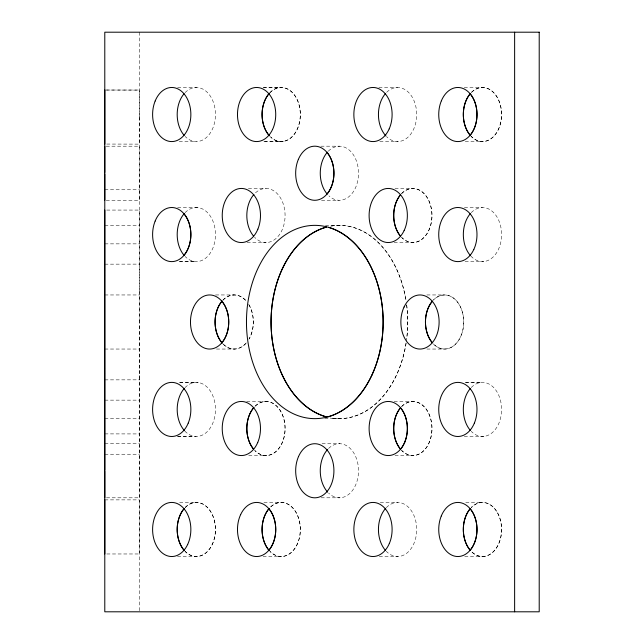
<?xml version="1.0" encoding="UTF-8"?>
<svg xmlns="http://www.w3.org/2000/svg" width="644" height="644" viewBox="0 0 644 644"><rect width="100%" height="100%" fill="white"/><g stroke="black" fill="none" stroke-linecap="round" stroke-linejoin="round"><path stroke-width="0.48" stroke-dasharray="3.22 2.42" d="M139.563 471.271L139.563 497.804L104.787 497.804M139.563 470.257L139.563 378.978M139.563 378.575L139.563 373.971M139.563 373.552L139.563 368.754M139.563 368.32L139.563 363.353M139.563 362.902L139.563 357.79M139.563 357.331L139.563 352.091M139.563 351.616L139.563 322.25M139.563 321.75L139.563 292.384M139.563 291.909L139.563 286.669M139.563 286.21L139.563 281.098M139.563 280.647L139.563 275.68M139.563 275.246L139.563 270.448M139.563 270.029L139.563 265.425M139.563 265.022L139.563 210.073L104.787 210.073M139.563 173.985L139.563 200.268L104.787 200.276M139.563 172.487L139.563 146.204L104.787 146.196M139.563 117.345L139.563 144.127L104.787 144.055M139.563 116.822L139.563 90.031L104.787 90.031L139.563 90.104M177.631 87.471L196.718 87.479M263.501 87.471L281.203 87.471M378.881 87.471L397.573 87.471M464.244 87.479L482.928 87.479M263.114 87.673L278.852 87.673M263.879 141.358L283.553 141.358M179.209 141.559L196.323 141.567M264.483 141.567L281.203 141.567M379.863 141.567L398.081 141.559M465.25 141.559L482.3 141.567M320.857 146.188L339.67 146.188M248.391 188.442L266.093 188.442M395.022 188.442L412.828 188.442M104.787 189.763L139.563 189.763M321.525 200.284L339.235 200.284M177.631 207.513L197.676 207.577M464.429 207.569L482.453 207.513M104.787 225.384L139.563 225.384M325.47 225.368L340.225 225.368M247.111 242.538L266.189 242.538M394.136 242.538L412.925 242.538M104.787 243.859L139.563 243.859M179.233 261.536L194.971 261.536M179.604 261.609L196.323 261.609M465.065 261.544L483.757 261.544M104.787 264.169L139.563 264.121M104.787 294.96L139.563 294.96M215.547 294.952L234.239 294.952M426.851 294.952L444.577 294.952M104.787 349.04L139.563 349.04M216.448 349.048L234.537 349.04M426.875 349.048L444.61 349.048M104.787 379.871L139.563 379.839M179.676 382.391L196.396 382.391M465.749 382.391L482.469 382.391M179.628 382.544L198.32 382.544M465.209 382.48L480.947 382.48M104.787 400.141L139.563 400.149M246.692 401.47L266.366 401.47M394.136 401.462L412.925 401.462M104.787 418.616L139.563 418.616M324.777 418.64L339.533 418.64M104.787 433.887L139.563 433.927M177.607 436.342L194.327 436.342M177.559 436.487L196.251 436.487M464.284 436.407L483.958 436.407M104.787 443.724L139.563 443.724M322.048 443.732L339.976 443.732M104.787 454.237L139.563 454.237M248.713 455.55L266.423 455.55M395.022 455.558L412.828 455.558M321.098 497.796L340.008 497.796M104.787 499.873L139.563 499.873L139.563 553.969L104.787 553.969M179.604 502.433L196.476 502.433M263.927 502.441L281.637 502.441M380.282 502.441L397.984 502.441M465.733 502.433L482.453 502.433M177.478 556.529L196.323 556.529M263.066 556.521L281.275 556.529M379.284 556.521L397.976 556.521M464.751 556.529L482.453 556.529M139.563 32.2L139.563 610.794M471.601 92.245A27.048 19.127 -90 0 1 496.983 96.93A27.048 19.127 -90 0 1 496.339 133.115A27.048 19.127 -90 0 1 470.828 135.997M328.271 151.227A27.048 19.127 90 0 1 353.459 154.922A27.048 19.127 90 0 1 353.975 190.737A27.048 19.127 90 0 1 328.907 195.857M401.51 193.691A27.048 19.127 90 0 1 426.972 197.289A27.048 19.127 90 0 1 427.109 233.49A27.048 19.127 90 0 1 401.663 237.459M433.34 343.88A27.048 19.127 -90 0 0 458.794 340.096A27.048 19.127 -90 0 0 458.794 303.904A27.048 19.127 -90 0 0 433.34 300.12A27.048 19.127 90 0 1 458.778 303.871A27.048 19.127 90 0 1 458.81 340.072A27.048 19.127 90 0 1 433.364 343.904M328.521 448.506A27.048 19.127 90 0 1 353.669 452.772A27.048 19.127 90 0 1 353.773 488.587A27.048 19.127 90 0 1 328.649 493.143M255.306 406.034A27.048 19.127 90 0 1 280.382 410.759A27.048 19.127 90 0 1 280.204 446.534A27.048 19.127 90 0 1 255.088 450.776M185.206 507.472A27.048 19.127 90 0 1 210.636 511.545A27.048 19.127 90 0 1 210.427 547.746A27.048 19.127 90 0 1 184.957 551.232M222.985 300.08A27.048 19.127 -90 0 1 246.419 301.199M248.962 304.805A27.048 19.127 -90 0 1 248.906 339.283M246.354 342.882A27.048 19.127 -90 0 1 222.921 343.848M185.078 92.639A27.048 19.127 90 0 1 210.54 96.423A27.048 19.127 90 0 1 210.54 132.616A27.048 19.127 90 0 1 185.078 136.399M255.499 192.838A27.048 19.127 -90 0 1 280.615 198.127A27.048 19.127 -90 0 1 279.882 234.03A27.048 19.127 -90 0 1 254.589 237.258M401.663 406.541A27.048 19.127 -90 0 1 427.109 410.51A27.048 19.127 -90 0 1 426.972 446.711A27.048 19.127 -90 0 1 401.51 450.309M471.336 92.511A27.048 19.127 90 0 1 496.774 96.584A27.048 19.127 90 0 1 496.564 132.777A27.048 19.127 90 0 1 471.086 136.27M401.59 406.622A27.048 19.127 90 0 1 427.044 410.405A27.048 19.127 90 0 1 427.044 446.606A27.048 19.127 90 0 1 401.59 450.389M401.59 193.611A27.048 19.127 -90 0 1 427.044 197.394A27.048 19.127 -90 0 1 427.044 233.595A27.048 19.127 -90 0 1 401.59 237.378M185.078 507.601A27.048 19.127 -90 0 1 210.54 511.384A27.048 19.127 -90 0 1 210.54 547.577A27.048 19.127 -90 0 1 185.078 551.361M245.71 343.59A27.048 19.127 90 0 1 222.269 343.147M222.679 300.41A27.048 19.127 90 0 1 246.121 300.853M248.713 304.387A27.048 19.127 90 0 1 249.148 338.865M255.048 406.284A27.048 19.127 -90 0 1 280.438 410.856A27.048 19.127 -90 0 1 279.874 447.041A27.048 19.127 -90 0 1 254.372 450.035M330.686 226.149A96.64 68.336 -90 0 1 406.042 300.724M406.614 304.684A96.64 68.336 -90 0 1 406.67 338.913M406.106 342.882A96.64 68.336 -90 0 1 330.968 417.9M185.078 212.673A27.048 19.127 -90 0 1 210.54 216.456A27.048 19.127 -90 0 1 210.54 252.657A27.048 19.127 -90 0 1 185.078 256.441M471.223 387.543A27.048 19.127 -90 0 1 496.677 391.359A27.048 19.127 -90 0 1 496.653 427.56A27.048 19.127 -90 0 1 471.199 431.311M471.215 212.673A27.048 19.127 -90 0 1 496.862 216.762A27.048 19.127 -90 0 1 496.274 253.261A27.048 19.127 -90 0 1 470.523 255.692M386.609 92.358A27.048 19.127 -90 0 1 411.862 96.536A27.048 19.127 -90 0 1 411.862 132.495A27.048 19.127 -90 0 1 386.609 136.681M269.965 92.639A27.048 19.127 90 0 1 295.145 96.004A27.048 19.127 90 0 1 295.942 131.762A27.048 19.127 90 0 1 270.955 137.357M386.279 507.657A27.048 19.127 -90 0 1 411.782 511.368A27.048 19.127 -90 0 1 411.758 547.625A27.048 19.127 -90 0 1 386.255 551.28M270.891 506.699A27.048 19.127 90 0 1 295.894 512.157A27.048 19.127 90 0 1 295.194 547.923A27.048 19.127 90 0 1 270.021 551.425M184.941 387.704A27.048 19.127 -90 0 1 210.475 391.246A27.048 19.127 -90 0 1 210.54 427.536A27.048 19.127 -90 0 1 185.021 431.263M406.05 343.252A96.64 68.336 90 0 1 329.994 417.723M331.652 225.98A96.64 68.336 90 0 1 406.098 301.086M406.662 305.055A96.64 68.336 90 0 1 406.348 341.272M270.593 506.973A27.048 19.127 -90 0 1 295.773 511.964A27.048 19.127 -90 0 1 295.202 547.915A27.048 19.127 -90 0 1 269.884 551.288M269.675 92.937A27.048 19.127 -90 0 1 295.218 96.109A27.048 19.127 -90 0 1 295.572 132.366A27.048 19.127 -90 0 1 270.11 136.552M496.669 511.384A27.048 19.127 -90 0 0 471.207 507.601A27.048 19.127 90 0 1 496.669 511.384A27.048 19.127 90 0 1 496.669 547.577A27.048 19.127 90 0 1 471.215 551.361A27.048 19.127 -90 0 0 496.669 547.577A27.048 19.127 -90 0 0 496.669 511.384"/><path stroke-width="0.97" d="M104.787 553.969L104.787 499.873M104.787 497.804L104.787 471.271M104.787 470.257L104.787 378.978M104.787 378.575L104.787 373.971M104.787 373.552L104.787 368.754M104.787 368.32L104.787 363.353M104.787 362.902L104.787 357.79M104.787 357.331L104.787 352.091M104.787 351.616L104.787 322.25M104.787 321.75L104.787 292.384M104.787 291.909L104.787 286.669M104.787 286.21L104.787 281.098M104.787 280.647L104.787 275.68M104.787 275.246L104.787 270.448M104.787 270.029L104.787 265.425M104.787 265.022L104.787 210.073M104.787 200.268L104.787 173.985M104.787 172.487L104.787 146.204M104.787 144.127L104.787 117.345M104.787 116.822L104.787 90.031M514.628 32.2L514.628 611.8M470.957 509.766A27.048 19.127 -90 0 1 470.056 550.322M400.504 407.757A27.048 19.127 90 0 1 400.351 449.44M221.826 301.199A27.048 19.127 -90 0 1 221.761 342.882M327.104 152.539A27.048 19.127 -90 0 1 326.87 194.214M470.418 94.113A27.048 19.127 -90 0 1 470.603 134.693M328.424 227.3A96.64 68.336 90 0 1 383.132 322.58A96.64 68.336 90 0 1 327.619 416.918M268.596 508.398A27.048 19.127 -90 0 1 268.572 550.588M183.782 213.55A27.048 19.127 -90 0 1 184.265 254.992M469.363 509.766A27.048 19.127 -90 0 0 470.265 550.322A27.048 19.127 90 0 1 470.265 508.639M469.895 134.918A27.048 19.127 -90 0 1 469.709 94.346M327.08 193.933A27.048 19.127 90 0 1 327.41 152.145M399.803 235.302A27.048 19.127 90 0 1 400.56 194.738M327.675 492.153A27.048 19.127 90 0 1 327.651 449.407M253.205 448.675A27.048 19.127 90 0 1 253.398 408.095M184.007 550.177A27.048 19.127 90 0 1 184.248 508.502M221.971 342.801A27.048 19.127 -90 0 1 222.035 301.118M184.128 135.361A27.048 19.127 90 0 1 184.128 93.678M253.647 236.203A27.048 19.127 -90 0 1 253.873 194.52M400.56 449.262A27.048 19.127 -90 0 1 399.803 408.699M470.144 135.216A27.048 19.127 90 0 1 470.386 93.541M400.64 449.351A27.048 19.127 90 0 1 400.64 407.668M400.64 236.332A27.048 19.127 -90 0 1 400.64 194.649M184.128 550.322A27.048 19.127 -90 0 1 184.128 508.639M222.269 343.147A27.048 19.127 90 0 1 221.745 301.473M253.438 448.965A27.048 19.127 -90 0 1 254.082 407.298M326.725 416.966A96.64 68.336 -90 0 1 271.052 322.201A96.64 68.336 -90 0 1 326.444 227.115M184.273 255.563A27.048 19.127 -90 0 1 184.128 213.719M470.249 430.273A27.048 19.127 -90 0 1 470.289 388.565M470.265 255.394A27.048 19.127 -90 0 1 470.265 213.719M385.933 135.981A27.048 19.127 -90 0 1 385.273 93.799M269.015 135.361A27.048 19.127 90 0 1 269.015 93.678M385.587 550.564A27.048 19.127 -90 0 1 385.7 508.277M269.071 550.387A27.048 19.127 90 0 1 268.959 508.712M184.514 430.723A27.048 19.127 -90 0 1 184.281 388.429M325.759 416.7A96.64 68.336 90 0 1 271.052 321.42A96.64 68.336 90 0 1 326.564 227.082M269.216 550.564A27.048 19.127 -90 0 1 269.24 508.374M269.442 135.852A27.048 19.127 -90 0 1 269.12 93.557M539.213 32.2L104.787 32.2L104.787 611.8L539.213 611.8L539.213 32.2M404.046 307.067A27.048 19.127 90 0 0 418.817 349A27.048 19.127 90 0 0 437.107 309.941A27.048 19.127 90 0 0 404.046 307.067M404.802 442.034A27.048 19.127 -90 0 0 388.235 401.462A27.048 19.127 -90 0 0 371.677 442.034A27.048 19.127 -90 0 0 404.802 442.034M298.534 456.532A27.048 19.127 90 0 0 314.216 497.796A27.048 19.127 90 0 0 331.644 457.964A27.048 19.127 90 0 0 298.534 456.532M257.705 442.541A27.048 19.127 -90 0 0 241.774 401.47A27.048 19.127 -90 0 0 224.587 441.518A27.048 19.127 -90 0 0 257.705 442.541M187.662 544.454A27.048 19.127 -90 0 0 172.93 502.489A27.048 19.127 -90 0 0 154.6 541.507A27.048 19.127 -90 0 0 187.662 544.454M193.49 307.438A27.048 19.127 90 0 0 208.745 349.024A27.048 19.127 90 0 0 226.583 309.539A27.048 19.127 90 0 0 193.49 307.438M257.85 229.192A27.048 19.127 -90 0 0 241.5 188.442A27.048 19.127 -90 0 0 224.724 228.837A27.048 19.127 -90 0 0 257.85 229.192M298.373 159.374A27.048 19.127 90 0 0 314.522 200.284A27.048 19.127 90 0 0 331.499 160.058A27.048 19.127 90 0 0 298.373 159.374M404.166 230.463A27.048 19.127 -90 0 0 389.443 188.499A27.048 19.127 -90 0 0 371.105 227.517A27.048 19.127 -90 0 0 404.166 230.463M155.172 100.995A27.048 19.127 90 0 0 171.731 141.567A27.048 19.127 90 0 0 188.298 100.995A27.048 19.127 90 0 0 155.172 100.995M441.382 100.802A27.048 19.127 90 0 0 457.707 141.567A27.048 19.127 90 0 0 474.507 101.189A27.048 19.127 90 0 0 441.382 100.802M441.301 515.957A27.048 19.127 90 0 0 457.86 556.529A27.048 19.127 90 0 0 474.427 515.957A27.048 19.127 90 0 0 441.301 515.957M371.797 375.307A96.64 68.336 -90 0 0 318.949 225.537A96.64 68.336 -90 0 0 253.656 365.148A96.64 68.336 -90 0 0 371.797 375.307M389.338 543.504A27.048 19.127 -90 0 0 373.391 502.441A27.048 19.127 -90 0 0 356.221 542.498A27.048 19.127 -90 0 0 389.338 543.504M240.639 514.604A27.048 19.127 90 0 0 255.483 556.48A27.048 19.127 90 0 0 273.708 517.357A27.048 19.127 90 0 0 240.639 514.604M188.257 423.06A27.048 19.127 -90 0 0 171.811 382.391A27.048 19.127 -90 0 0 155.132 422.875A27.048 19.127 -90 0 0 188.257 423.06M155.172 221.037A27.048 19.127 90 0 0 171.731 261.609A27.048 19.127 90 0 0 188.298 221.037A27.048 19.127 90 0 0 155.172 221.037M272.541 129.484A27.048 19.127 -90 0 0 257.817 87.528A27.048 19.127 -90 0 0 239.479 126.546A27.048 19.127 -90 0 0 272.541 129.484M389.193 128.881A27.048 19.127 -90 0 0 373.673 87.487A27.048 19.127 -90 0 0 356.084 127.19A27.048 19.127 -90 0 0 389.193 128.881M473.791 249.526A27.048 19.127 -90 0 0 459.067 207.561A27.048 19.127 -90 0 0 440.729 246.588A27.048 19.127 -90 0 0 473.791 249.526M474.419 422.987A27.048 19.127 -90 0 0 457.876 382.391A27.048 19.127 -90 0 0 441.293 422.947A27.048 19.127 -90 0 0 474.419 422.987M432.39 301.159A27.048 19.127 -90 0 0 432.39 342.841A27.048 19.127 90 0 1 432.366 301.183"/></g></svg>
